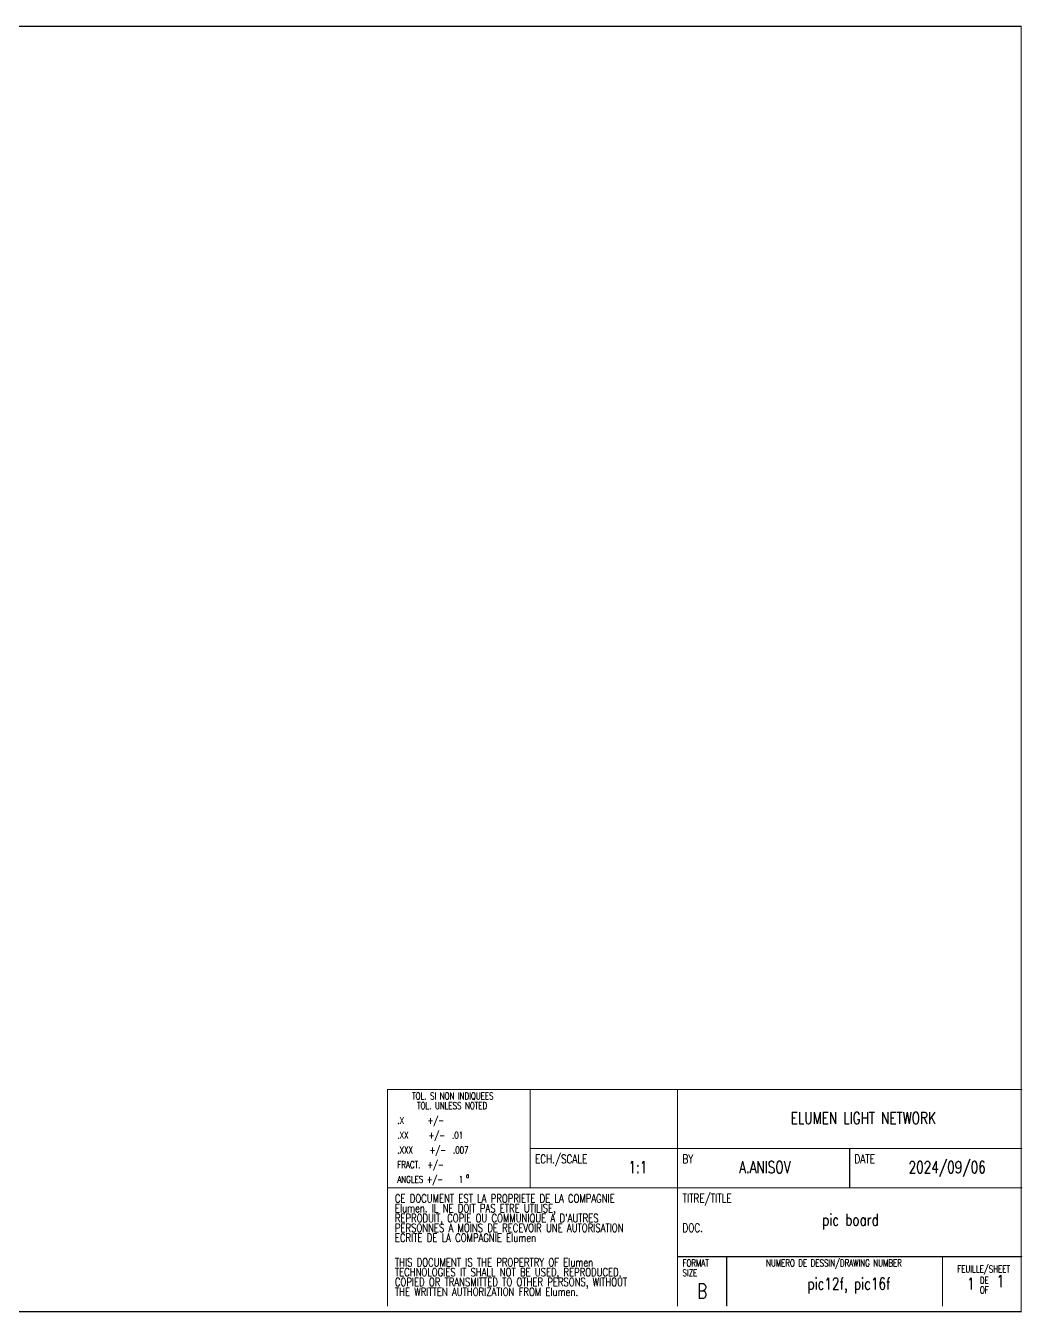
# Model space of a CAD drawing. Extents: x -4236 to 16036, y -6506 to 6581.
# Drawn here: x 5900 to 16036, y -6506 to 6581 of the extents above; entities that cross this region are included whole.
import ezdxf

# ---------------------------------------------------------------- set-up
doc = ezdxf.new("R2010")
doc.units = 0
doc.layers.add('2D_LINE_00', color=5, linetype='CONTINUOUS')
doc.layers.add('TEXT_00', color=5, linetype='CONTINUOUS')
doc.styles.add('W10', font='simplex', dxfattribs={"width": 0.75})
doc.styles.add('W8', font='simplex', dxfattribs={"width": 0.75})

# ---------------------------------------------------------------- blocks, each defined once
blk = doc.blocks.new('SMOOTH_12')
at = {"const_width": 6}
blk.add_lwpolyline([(-3, 0, 1), (3, 0, 1)], format="xyb", close=True, dxfattribs=at)
blk = doc.blocks.new('DRAWING_2')
at = {"layer": '2D_LINE_00', "const_width": 12}
blk.add_lwpolyline([(-320, -70), (19935, -70), (19935, 13005), (-320, 13005)], close=True, dxfattribs=at)
at = {"layer": '2D_LINE_00'}
for p in [(-320, 13005), (19935, 13005), (-320, -70), (19935, -70)]:
    blk.add_blockref('SMOOTH_12', p, dxfattribs=at)
blk = doc.blocks.new('DRAWING_3')
at = {"layer": '2D_LINE_00', "const_width": 12}
blk.add_lwpolyline([(350, -7150), (350, -4950), (6800, -4950)], dxfattribs=at)
at = {"layer": '2D_LINE_00'}
for p in [(350, -4950), (6800, -4950), (350, -7150)]:
    blk.add_blockref('SMOOTH_12', p, dxfattribs=at)
blk = doc.blocks.new('DRAWING_4')
at = {"layer": '2D_LINE_00', "const_width": 12}
blk.add_lwpolyline([(350, -5950), (6800, -5950)], dxfattribs=at)
at = {"layer": '2D_LINE_00'}
for p in [(350, -5950), (6800, -5950)]:
    blk.add_blockref('SMOOTH_12', p, dxfattribs=at)
blk = doc.blocks.new('DRAWING_5')
at = {"layer": '2D_LINE_00', "const_width": 12}
blk.add_lwpolyline([(1800, -4950), (1800, -5950)], dxfattribs=at)
at = {"layer": '2D_LINE_00'}
for p in [(1800, -4950), (1800, -5950)]:
    blk.add_blockref('SMOOTH_12', p, dxfattribs=at)
blk = doc.blocks.new('DRAWING_6')
at = {"layer": '2D_LINE_00', "const_width": 12}
blk.add_lwpolyline([(6800, -5550), (1800, -5550)], dxfattribs=at)
at = {"layer": '2D_LINE_00'}
for p in [(1800, -5550), (6800, -5550)]:
    blk.add_blockref('SMOOTH_12', p, dxfattribs=at)
blk = doc.blocks.new('DRAWING_7')
at = {"layer": '2D_LINE_00', "const_width": 12}
blk.add_lwpolyline([(3300, -7150), (3300, -4950)], dxfattribs=at)
at = {"layer": '2D_LINE_00'}
for p in [(3300, -4950), (3300, -7150)]:
    blk.add_blockref('SMOOTH_12', p, dxfattribs=at)
blk = doc.blocks.new('DRAWING_8')
at = {"layer": '2D_LINE_00', "const_width": 12}
blk.add_lwpolyline([(5050, -5550), (5050, -5950)], dxfattribs=at)
at = {"layer": '2D_LINE_00'}
for p in [(5050, -5550), (5050, -5950)]:
    blk.add_blockref('SMOOTH_12', p, dxfattribs=at)
blk = doc.blocks.new('DRAWING_9')
at = {"layer": '2D_LINE_00', "const_width": 12}
blk.add_lwpolyline([(6800, -6650), (3300, -6650)], dxfattribs=at)
at = {"layer": '2D_LINE_00'}
for p in [(3300, -6650), (6800, -6650)]:
    blk.add_blockref('SMOOTH_12', p, dxfattribs=at)
blk = doc.blocks.new('DRAWING_10')
at = {"layer": '2D_LINE_00', "const_width": 12}
blk.add_lwpolyline([(3800, -6650), (3800, -7150)], dxfattribs=at)
at = {"layer": '2D_LINE_00'}
for p in [(3800, -6650), (3800, -7150)]:
    blk.add_blockref('SMOOTH_12', p, dxfattribs=at)
blk = doc.blocks.new('DRAWING_11')
at = {"layer": '2D_LINE_00', "const_width": 12}
blk.add_lwpolyline([(5995, -6650), (5995, -7150)], dxfattribs=at)
at = {"layer": '2D_LINE_00'}
for p in [(5995, -6650), (5995, -7150)]:
    blk.add_blockref('SMOOTH_12', p, dxfattribs=at)

msp = doc.modelspace()

# ---------------------------------------------------------------- block references
for name, p in [('DRAWING_2', (-3910, -6430)), ('DRAWING_3', (9230, 710)), ('DRAWING_5', (9230, 710)), ('DRAWING_7', (9230, 710)), ('DRAWING_6', (9230, 710)), ('DRAWING_8', (9230, 710)), ('DRAWING_4', (9230, 710)), ('DRAWING_9', (9230, 710)), ('DRAWING_10', (9230, 710)), ('DRAWING_11', (9230, 710))]:
    msp.add_blockref(name, p)

# ---------------------------------------------------------------- texts
at = {"layer": 'TEXT_00', "width": 0.75}
for s, height, style, p in [('TOL. SI NON INDIQUEES', 70, 'W10', (9830, -4340)), ('TOL. UNLESS NOTED', 70, 'W10', (9880, -4440)), ('.X      +/-', 70, 'W10', (9680, -4590)), ('ELUMEN LIGHT NETWORK', 119.7, 'W10', (13680, -4590)), ('.XX     +/-  .01', 70, 'W10', (9680, -4740)), ('.XXX    +/-  .007', 70, 'W10', (9680, -4890)), ('FRACT.  +/-', 70, 'W10', (9680, -5040)), ('ECH./SCALE', 87.5, 'W10', (11080, -4990)), ('1:1', 119.7, 'W10', (12030, -5090)), ('BY', 87.5, 'W10', (12580, -4990)), ('A.ANISOV', 119.7, 'W10', (13155, -5090)), ('DATE', 87.5, 'W10', (14330, -4990)), ('2024/09/06', 119.7, 'W10', (14880, -5090)), ('ANGLES +/-   1', 70, 'W10', (9680, -5190)), ('O', 35, 'W8', (10380, -5140)), ('CE DOCUMENT EST LA PROPRIETE DE LA COMPAGNIE', 84, 'W10', (9655, -5390)), ('TITRE/TITLE', 87.5, 'W10', (12580, -5390)), ('Elumen. IL NE DOIT PAS ETRE UTILISE,', 84, 'W10', (9655, -5490)), ("REPRODUIT, COPIE OU COMMUNIQUE A D'AUTRES", 84, 'W10', (9655, -5590)), ('PERSONNES A MOINS DE RECEVOIR UNE AUTORISATION', 84, 'W10', (9655, -5690)), ('DOC.', 87.5, 'W10', (12580, -5690)), ('pic board', 119.7, 'W10', (14000, -5625)), ('ECRITE DE LA COMPAGNIE Elumen', 84, 'W10', (9655, -5790)), ('THIS DOCUMENT IS THE PROPERTRY OF Elumen', 84, 'W10', (9655, -6040)), ('FORMAT', 70, 'W10', (12580, -6040)), ('NUMERO DE DESSIN/DRAWING NUMBER', 70, 'W10', (13430, -6040)), ('FEUILLE/SHEET', 70, 'W10', (15375, -6100)), ('TECHNOLOGIES IT SHALL NOT BE USED, REPRODUCED, ', 84, 'W10', (9655, -6140)), ('SIZE', 70, 'W10', (12580, -6140)), ('pic12f, pic16f', 119.7, 'W10', (13850, -6275)), ('DE', 70, 'W10', (15605, -6215)), ('1', 120, 'W10', (15775, -6250)), ('THE WRITTEN AUTHORIZATION FROM Elumen.', 84, 'W10', (9655, -6340)), ('COPIED OR TRANSMITTED TO OTHER PERSONS, WITHOUT ', 84, 'W10', (9655, -6240)), ('B', 150, 'W10', (12730, -6365)), ('1', 120, 'W10', (15475, -6275)), ('OF', 70, 'W10', (15605, -6315))]:
    msp.add_text(s, height=height, dxfattribs=dict(at, style=style)).set_placement(p)

doc.saveas('drawing.dxf')
